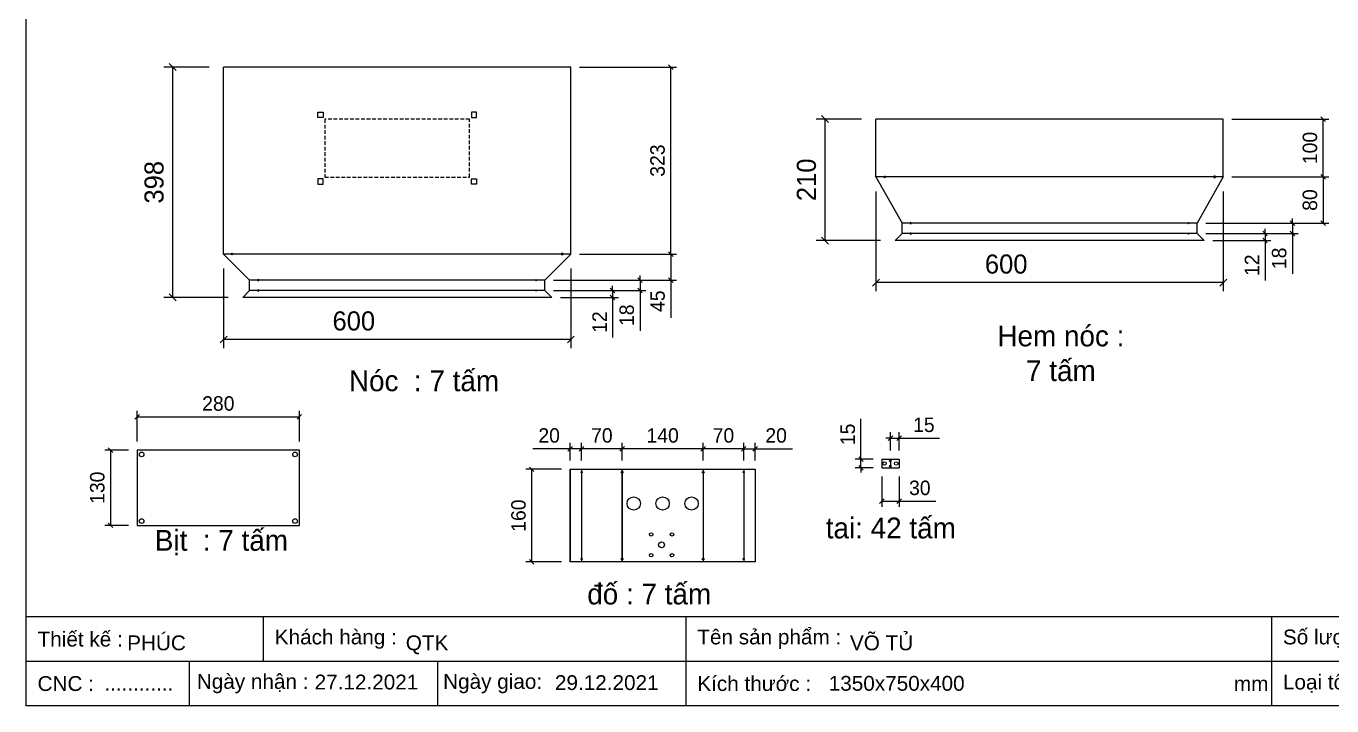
# Model space of a CAD drawing. Header units: millimetres. Extents: x 0 to 3804, y 0 to 2690.
# Drawn here: x 0 to 2256, y 0 to 1175 of the extents above; entities that cross this region are included whole.
import ezdxf

# ---------------------------------------------------------------- set-up
doc = ezdxf.new("R2010")
doc.units = ezdxf.units.MM
doc.linetypes.add('HIDDEN', pattern=[9.525, 6.35, -3.175])
doc.layers.add('CNC', color=7, linetype='Continuous')
doc.layers.add('DIM', color=253, linetype='Continuous')
doc.styles.add('Arial', font='arial.ttf')
doc.dimstyles.new('Dim-25', dxfattribs={"dimtxt": 25, "dimasz": 8, "dimexe": 10, "dimexo": 15, "dimgap": 10, "dimtad": 1, "dimdec": 0, "dimtxsty": 'Standard', "dimblk": 'OBLIQUE', "dimcen": 10, "dimclrd": 5, "dimclre": 5, "dimclrt": 3, "dimazin": 3, "dimtfac": 1, "dimtdec": 0, "dimtmove": 0, "dimatfit": 3, "dimldrblk": 'OBLIQUE', "dimlwd": 9, "dimlwe": 9})
doc.dimstyles.new('Dim-33', dxfattribs={"dimtxt": 33, "dimasz": 12, "dimexe": 15, "dimexo": 25, "dimgap": 15, "dimtad": 1, "dimdec": 0, "dimtxsty": 'Standard', "dimblk": 'OBLIQUE', "dimcen": 10, "dimclrd": 5, "dimclre": 5, "dimclrt": 3, "dimazin": 3, "dimtfac": 1, "dimtdec": 0, "dimtmove": 0, "dimatfit": 3, "dimldrblk": 'OPEN30', "dimlwd": 9, "dimlwe": 9})

# ---------------------------------------------------------------- blocks, each defined once
blk = doc.blocks.new('*D12')
at = {"color": 0, "linetype": 'ByBlock', "lineweight": -2}
for p, q in [((347.2, 639.1), (335.2, 627.1)), ((935.2, 627.1), (947.2, 639.1))]:
    blk.add_line(p, q, dxfattribs=at)
at = {"layer": 'Defpoints', "color": 0, "transparency": 16777216}
for p in [(341.2, 780.8), (941.2, 780.8), (341.2, 633.1)]:
    blk.add_point(p, dxfattribs=at)
at = {"layer": 'DIM', "color": 5, "lineweight": 9, "transparency": 16777216}
for p, q in [((341.2, 755.8), (341.2, 618.1)), ((941.2, 755.8), (941.2, 618.1)), ((941.2, 633.1), (341.2, 633.1))]:
    blk.add_line(p, q, dxfattribs=at)
at = {"layer": 'DIM', "color": 3, "transparency": 16777216, "insert": (566.2, 665), "char_height": 33, "attachment_point": 5}
blk.add_mtext('600', dxfattribs=at)
blk = doc.blocks.new('_Oblique')
at = {"color": 0, "linetype": 'ByBlock', "lineweight": -2}
blk.add_line((-0.5, -0.5), (0.5, 0.5), dxfattribs=at)
blk = doc.blocks.new('_Open30')
at = {"color": 0, "linetype": 'ByBlock', "lineweight": -2}
for p, q in [((-1, 0.27), (0, 0)), ((0, 0), (-1, -0.27)), ((0, 0), (-1, 0))]:
    blk.add_line(p, q, dxfattribs=at)
blk = doc.blocks.new('f3daunguoc')
at = {"layer": 'CNC', "color": 2, "lineweight": -3}
blk.add_circle((0, 0), 1.5, dxfattribs=at)
blk = doc.blocks.new('f2dauxuoi')
at = {"layer": 'CNC', "color": 2, "lineweight": -3}
blk.add_circle((0, 0), 1, dxfattribs=at)
blk = doc.blocks.new('*D13')
at = {"color": 0, "linetype": 'ByBlock', "lineweight": -2}
for p, q in [((259.1, 1097.8), (247.1, 1109.8)), ((247.1, 711.8), (259.1, 699.8))]:
    blk.add_line(p, q, dxfattribs=at)
at = {"layer": 'Defpoints', "color": 0, "ltscale": 3, "transparency": 16777216}
for p in [(341.2, 1103.8), (253.1, 705.8), (374.2, 705.8)]:
    blk.add_point(p, dxfattribs=at)
at = {"layer": 'DIM', "color": 5, "lineweight": 9, "ltscale": 3, "transparency": 16777216}
for p, q in [((316.2, 1103.8), (238.1, 1103.8)), ((253.1, 1103.8), (253.1, 705.8)), ((349.2, 705.8), (238.1, 705.8))]:
    blk.add_line(p, q, dxfattribs=at)
at = {"layer": 'DIM', "color": 3, "ltscale": 3, "transparency": 16777216, "insert": (221.2, 904.8), "char_height": 33, "attachment_point": 5, "rotation": 90}
blk.add_mtext('398', dxfattribs=at)
blk = doc.blocks.new('*D14')
at = {"color": 5, "lineweight": 9, "ltscale": 3, "transparency": 16777216}
for p, q in [((956.2, 780.8), (1123.9, 780.8)), ((1113.9, 780.8), (1113.9, 735.8)), ((911.2, 735.8), (1123.9, 735.8)), ((1113.9, 735.8), (1113.9, 670.8))]:
    blk.add_line(p, q, dxfattribs=at)
at = {"color": 0, "linetype": 'ByBlock', "lineweight": -2}
for p, q in [((1117.9, 776.8), (1109.9, 784.8)), ((1109.9, 739.8), (1117.9, 731.8))]:
    blk.add_line(p, q, dxfattribs=at)
at = {"layer": 'Defpoints', "color": 0, "ltscale": 3, "transparency": 16777216}
for p in [(941.2, 780.8), (896.2, 735.8), (1113.9, 735.8)]:
    blk.add_point(p, dxfattribs=at)
at = {"color": 3, "ltscale": 3, "transparency": 16777216, "insert": (1091.2, 699.3), "char_height": 25, "attachment_point": 5, "rotation": 90}
blk.add_mtext('45', dxfattribs=at)
blk = doc.blocks.new('*D15')
at = {"color": 5, "lineweight": 9, "ltscale": 3, "transparency": 16777216}
for p, q in [((1013.4, 717.8), (1013.4, 725.8)), ((911.2, 717.8), (1023.4, 717.8)), ((923.2, 705.8), (1023.4, 705.8)), ((1013.4, 717.8), (1013.4, 705.8)), ((1013.4, 705.8), (1013.4, 636.6))]:
    blk.add_line(p, q, dxfattribs=at)
at = {"color": 0, "linetype": 'ByBlock', "lineweight": -2}
for p, q in [((1009.4, 721.8), (1017.4, 713.8)), ((1017.4, 701.8), (1009.4, 709.8))]:
    blk.add_line(p, q, dxfattribs=at)
at = {"layer": 'Defpoints', "color": 0, "ltscale": 3, "transparency": 16777216}
for p in [(896.2, 717.8), (908.2, 705.8), (1013.4, 705.8)]:
    blk.add_point(p, dxfattribs=at)
at = {"color": 3, "ltscale": 3, "transparency": 16777216, "insert": (990.9, 663.2), "char_height": 25, "attachment_point": 5, "rotation": 90}
blk.add_mtext('12', dxfattribs=at)
blk = doc.blocks.new('*D16')
at = {"color": 5, "lineweight": 9, "ltscale": 3, "transparency": 16777216}
for p, q in [((911.2, 735.8), (1070.7, 735.8)), ((1060.7, 735.8), (1060.7, 743.8)), ((1060.7, 735.8), (1060.7, 717.8)), ((911.2, 717.8), (1070.7, 717.8)), ((1060.7, 717.8), (1060.7, 648.3))]:
    blk.add_line(p, q, dxfattribs=at)
at = {"color": 0, "linetype": 'ByBlock', "lineweight": -2}
for p, q in [((1056.7, 739.8), (1064.7, 731.8)), ((1064.7, 713.8), (1056.7, 721.8))]:
    blk.add_line(p, q, dxfattribs=at)
at = {"layer": 'Defpoints', "color": 0, "ltscale": 3, "transparency": 16777216}
for p in [(896.2, 735.8), (896.2, 717.8), (1060.7, 717.8)]:
    blk.add_point(p, dxfattribs=at)
at = {"color": 3, "ltscale": 3, "transparency": 16777216, "insert": (1037.9, 675.1), "char_height": 25, "attachment_point": 5, "rotation": 90}
blk.add_mtext('18', dxfattribs=at)
blk = doc.blocks.new('*D17')
at = {"color": 0, "linetype": 'ByBlock', "lineweight": -2}
for p, q in [((1117.9, 1099.8), (1109.9, 1107.8)), ((1109.9, 784.8), (1117.9, 776.8))]:
    blk.add_line(p, q, dxfattribs=at)
at = {"color": 5, "lineweight": 9, "ltscale": 3, "transparency": 16777216}
for p, q in [((956.2, 1103.8), (1123.9, 1103.8)), ((1113.9, 780.8), (1113.9, 1103.8)), ((956.2, 780.8), (1123.9, 780.8))]:
    blk.add_line(p, q, dxfattribs=at)
at = {"layer": 'Defpoints', "color": 0, "ltscale": 3, "transparency": 16777216}
for p in [(941.2, 1103.8), (1113.9, 1103.8), (941.2, 780.8)]:
    blk.add_point(p, dxfattribs=at)
at = {"color": 3, "ltscale": 3, "transparency": 16777216, "insert": (1091.1, 942.3), "char_height": 25, "attachment_point": 5, "rotation": 90}
blk.add_mtext('323', dxfattribs=at)
blk = doc.blocks.new('*D18')
at = {"color": 0, "linetype": 'ByBlock', "lineweight": -2}
for p, q in [((1474.4, 737.4), (1462.4, 725.4)), ((2062.4, 725.4), (2074.4, 737.4))]:
    blk.add_line(p, q, dxfattribs=at)
at = {"layer": 'Defpoints', "color": 0, "transparency": 16777216}
for p in [(1468.4, 914.1), (2068.4, 914.1), (1468.4, 731.4)]:
    blk.add_point(p, dxfattribs=at)
at = {"layer": 'DIM', "color": 5, "lineweight": 9, "transparency": 16777216}
for p, q in [((1468.4, 889.1), (1468.4, 716.4)), ((2068.4, 889.1), (2068.4, 716.4)), ((2068.4, 731.4), (1468.4, 731.4))]:
    blk.add_line(p, q, dxfattribs=at)
at = {"layer": 'DIM', "color": 3, "transparency": 16777216, "insert": (1693.4, 763.3), "char_height": 33, "attachment_point": 5}
blk.add_mtext('600', dxfattribs=at)
blk = doc.blocks.new('*D19')
at = {"color": 0, "linetype": 'ByBlock', "lineweight": -2}
for p, q in [((1386.3, 1008.1), (1374.3, 1020.1)), ((1374.3, 810.1), (1386.3, 798.1))]:
    blk.add_line(p, q, dxfattribs=at)
at = {"layer": 'Defpoints', "color": 0, "ltscale": 3, "transparency": 16777216}
for p in [(1468.4, 1014.1), (1380.3, 804.1), (1501.4, 804.1)]:
    blk.add_point(p, dxfattribs=at)
at = {"layer": 'DIM', "color": 5, "lineweight": 9, "ltscale": 3, "transparency": 16777216}
for p, q in [((1443.4, 1014.1), (1365.3, 1014.1)), ((1380.3, 1014.1), (1380.3, 804.1)), ((1476.4, 804.1), (1365.3, 804.1))]:
    blk.add_line(p, q, dxfattribs=at)
at = {"layer": 'DIM', "color": 3, "ltscale": 3, "transparency": 16777216, "insert": (1348.4, 909.1), "char_height": 33, "attachment_point": 5, "rotation": 90}
blk.add_mtext('210', dxfattribs=at)
blk = doc.blocks.new('*D20')
at = {"color": 5, "lineweight": 9, "ltscale": 3, "transparency": 16777216}
for p, q in [((2083.4, 914.1), (2251.1, 914.1)), ((2241.1, 914.1), (2241.1, 834.1)), ((2038.4, 834.1), (2251.1, 834.1))]:
    blk.add_line(p, q, dxfattribs=at)
at = {"color": 0, "linetype": 'ByBlock', "lineweight": -2}
for p, q in [((2245.1, 910.1), (2237.1, 918.1)), ((2237.1, 838.1), (2245.1, 830.1))]:
    blk.add_line(p, q, dxfattribs=at)
at = {"layer": 'Defpoints', "color": 0, "ltscale": 3, "transparency": 16777216}
for p in [(2068.4, 914.1), (2023.4, 834.1), (2241.1, 834.1)]:
    blk.add_point(p, dxfattribs=at)
at = {"color": 3, "ltscale": 3, "transparency": 16777216, "insert": (2218.3, 874.1), "char_height": 25, "attachment_point": 5, "rotation": 90}
blk.add_mtext('80', dxfattribs=at)
blk = doc.blocks.new('*D21')
at = {"color": 5, "lineweight": 9, "ltscale": 3, "transparency": 16777216}
for p, q in [((2038.4, 816.1), (2150.6, 816.1)), ((2140.6, 816.1), (2140.6, 824.1)), ((2140.6, 816.1), (2140.6, 804.1)), ((2050.4, 804.1), (2150.6, 804.1)), ((2140.6, 804.1), (2140.6, 734.9))]:
    blk.add_line(p, q, dxfattribs=at)
at = {"color": 0, "linetype": 'ByBlock', "lineweight": -2}
for p, q in [((2136.6, 820.1), (2144.6, 812.1)), ((2144.6, 800.1), (2136.6, 808.1))]:
    blk.add_line(p, q, dxfattribs=at)
at = {"layer": 'Defpoints', "color": 0, "ltscale": 3, "transparency": 16777216}
for p in [(2023.4, 816.1), (2035.4, 804.1), (2140.6, 804.1)]:
    blk.add_point(p, dxfattribs=at)
at = {"color": 3, "ltscale": 3, "transparency": 16777216, "insert": (2118.1, 761.5), "char_height": 25, "attachment_point": 5, "rotation": 90}
blk.add_mtext('12', dxfattribs=at)
blk = doc.blocks.new('*D22')
at = {"color": 0, "linetype": 'ByBlock', "lineweight": -2}
for p, q in [((2183.9, 838.1), (2191.9, 830.1)), ((2191.9, 812.1), (2183.9, 820.1))]:
    blk.add_line(p, q, dxfattribs=at)
at = {"color": 5, "lineweight": 9, "ltscale": 3, "transparency": 16777216}
for p, q in [((2187.9, 834.1), (2187.9, 842.1)), ((2038.4, 834.1), (2197.9, 834.1)), ((2038.4, 816.1), (2197.9, 816.1)), ((2187.9, 834.1), (2187.9, 816.1)), ((2187.9, 816.1), (2187.9, 746.6))]:
    blk.add_line(p, q, dxfattribs=at)
at = {"layer": 'Defpoints', "color": 0, "ltscale": 3, "transparency": 16777216}
for p in [(2023.4, 834.1), (2023.4, 816.1), (2187.9, 816.1)]:
    blk.add_point(p, dxfattribs=at)
at = {"color": 3, "ltscale": 3, "transparency": 16777216, "insert": (2165.1, 773.4), "char_height": 25, "attachment_point": 5, "rotation": 90}
blk.add_mtext('18', dxfattribs=at)
blk = doc.blocks.new('*D23')
at = {"color": 0, "linetype": 'ByBlock', "lineweight": -2}
for p, q in [((2245.1, 1010.1), (2237.1, 1018.1)), ((2237.1, 918.1), (2245.1, 910.1))]:
    blk.add_line(p, q, dxfattribs=at)
at = {"color": 5, "lineweight": 9, "ltscale": 3, "transparency": 16777216}
for p, q in [((2083.4, 1014.1), (2251.1, 1014.1)), ((2241.1, 914.1), (2241.1, 1014.1)), ((2083.4, 914.1), (2251.1, 914.1))]:
    blk.add_line(p, q, dxfattribs=at)
at = {"layer": 'Defpoints', "color": 0, "ltscale": 3, "transparency": 16777216}
for p in [(2068.4, 1014.1), (2241.1, 1014.1), (2068.4, 914.1)]:
    blk.add_point(p, dxfattribs=at)
at = {"color": 3, "ltscale": 3, "transparency": 16777216, "insert": (2218.3, 964.1), "char_height": 25, "attachment_point": 5, "rotation": 90}
blk.add_mtext('100', dxfattribs=at)
blk = doc.blocks.new('*D38')
at = {"color": 0, "linetype": 'ByBlock', "lineweight": -2}
for p, q in [((196.1, 503.6), (188.1, 495.6)), ((468.1, 495.6), (476.1, 503.6))]:
    blk.add_line(p, q, dxfattribs=at)
at = {"color": 5, "lineweight": 9, "ltscale": 3, "transparency": 16777216}
for p, q in [((192.1, 457), (192.1, 509.6)), ((192.1, 499.6), (472.1, 499.6)), ((472.1, 457), (472.1, 509.6))]:
    blk.add_line(p, q, dxfattribs=at)
at = {"layer": 'Defpoints', "color": 0, "ltscale": 3, "transparency": 16777216}
for p in [(472.1, 499.6), (192.1, 442), (472.1, 442)]:
    blk.add_point(p, dxfattribs=at)
at = {"color": 3, "ltscale": 3, "transparency": 16777216, "insert": (332.1, 522.4), "char_height": 25, "attachment_point": 5}
blk.add_mtext('280', dxfattribs=at)
blk = doc.blocks.new('*D39')
at = {"color": 5, "lineweight": 9, "ltscale": 3, "transparency": 16777216}
for p, q in [((177.1, 442), (135.9, 442)), ((145.9, 442), (145.9, 312)), ((177.1, 312), (135.9, 312))]:
    blk.add_line(p, q, dxfattribs=at)
at = {"color": 0, "linetype": 'ByBlock', "lineweight": -2}
for p, q in [((149.9, 438), (141.9, 446)), ((141.9, 316), (149.9, 308))]:
    blk.add_line(p, q, dxfattribs=at)
at = {"layer": 'Defpoints', "color": 0, "ltscale": 3, "transparency": 16777216}
for p in [(192.1, 442), (145.9, 312), (192.1, 312)]:
    blk.add_point(p, dxfattribs=at)
at = {"color": 3, "ltscale": 3, "transparency": 16777216, "insert": (123.1, 377), "char_height": 25, "attachment_point": 5, "rotation": 90}
blk.add_mtext('130', dxfattribs=at)
blk = doc.blocks.new('KHUNG CHUẨN')
at = {"color": 7}
for p, q in [((19889.2, -28535.2), (16919.2, -28535.2)), ((17239.2, -28535.2), (17239.2, -28595.2)), ((17809.2, -28535.2), (17809.2, -28655.2)), ((18599.2, -28535.2), (18599.2, -28655.2)), ((18939.2, -28595.2), (16919.2, -28595.2)), ((17139.2, -28595.2), (17139.2, -28655.2)), ((17474.2, -28595.2), (17474.2, -28655.2))]:
    blk.add_line(p, q, dxfattribs=at)
blk.add_lwpolyline([(16919.2, -26555.2), (19889.2, -26555.2), (19889.2, -28655.2), (16919.2, -28655.2)], close=True, dxfattribs=at)
at = {"color": 2, "char_height": 20, "attachment_point": 4, "style": 'Arial'}
for s, insert, width in [('  Thiết kế :', (16919.2, -28565.2), 917.634), ('  Khách hàng :', (17239.2, -28565.2), 917.634), ('  Tên sản phẩm :', (17809.2, -28565.2), 917.634), ('  Số lượng :', (18599.2, -28565.2), 917.634), ('  CNC :', (16919.2, -28625.2), 917.634), ('  Ngày nhận :', (17134, -28625.2), 556.651), ('  Ngày giao:', (17466.3, -28625.2), 556.651), ('  Kích thước :', (17809.2, -28625.2), 917.634), ('mm', (18548.6, -28625.2), 73.831), ('  Loại tôn :', (18599.2, -28625.2), 917.634)]:
    blk.add_mtext(s, dxfattribs=dict(at, insert=insert, width=width))
at = {"color": 3, "style": 'Arial'}
for tag, p in [('#01', (17055.6, -28580.1)), ('#02', (17431.4, -28580.1)), ('#03', (18030.6, -28580.1)), ('#08', (18751.7, -28580.1)), ('#10', (19064.8, -28580.1)), ('#11', (19060.3, -28625.7)), ('#04', (17024.8, -28634.6)), ('#05', (17308.5, -28633)), ('#06', (17632.7, -28633.7)), ('#07', (18002, -28634.7)), ('#09', (18753.8, -28632.6)), ('#12', (19806.5, -28628.9))]:
    blk.add_attdef(tag, p, '', height=20, dxfattribs=at)
blk = doc.blocks.new('*D52')
at = {"color": 5, "lineweight": 9, "ltscale": 3, "transparency": 16777216}
for p, q in [((1239.8, 423.8), (1239.8, 454.4)), ((1259.8, 423.8), (1259.8, 454.4)), ((1239.8, 444.4), (1259.8, 444.4)), ((1259.8, 444.4), (1324, 444.4))]:
    blk.add_line(p, q, dxfattribs=at)
at = {"color": 0, "linetype": 'ByBlock', "lineweight": -2}
for p, q in [((1243.8, 448.4), (1235.8, 440.4)), ((1255.8, 440.4), (1263.8, 448.4))]:
    blk.add_line(p, q, dxfattribs=at)
at = {"layer": 'Defpoints', "color": 0, "ltscale": 3, "transparency": 16777216}
for p in [(1259.8, 444.4), (1239.8, 408.8), (1259.8, 408.8)]:
    blk.add_point(p, dxfattribs=at)
at = {"color": 3, "ltscale": 3, "transparency": 16777216, "insert": (1295.9, 467.2), "char_height": 25, "attachment_point": 5}
blk.add_mtext('20', dxfattribs=at)
blk = doc.blocks.new('*D53')
at = {"color": 5, "lineweight": 9, "ltscale": 3, "transparency": 16777216}
for p, q in [((1169.8, 423.8), (1169.8, 454.4)), ((1239.8, 423.8), (1239.8, 454.4)), ((1239.8, 444.4), (1169.8, 444.4))]:
    blk.add_line(p, q, dxfattribs=at)
at = {"color": 0, "linetype": 'ByBlock', "lineweight": -2}
for p, q in [((1173.8, 448.4), (1165.8, 440.4)), ((1235.8, 440.4), (1243.8, 448.4))]:
    blk.add_line(p, q, dxfattribs=at)
at = {"layer": 'Defpoints', "color": 0, "ltscale": 3, "transparency": 16777216}
for p in [(1169.8, 444.4), (1169.8, 408.8), (1239.8, 408.8)]:
    blk.add_point(p, dxfattribs=at)
at = {"color": 3, "ltscale": 3, "transparency": 16777216, "insert": (1204.8, 467.2), "char_height": 25, "attachment_point": 5}
blk.add_mtext('70', dxfattribs=at)
blk = doc.blocks.new('*D54')
at = {"color": 5, "lineweight": 9, "ltscale": 3, "transparency": 16777216}
for p, q in [((1029.8, 423.8), (1029.8, 454.4)), ((1169.8, 423.8), (1169.8, 454.4)), ((1169.8, 444.4), (1029.8, 444.4))]:
    blk.add_line(p, q, dxfattribs=at)
at = {"color": 0, "linetype": 'ByBlock', "lineweight": -2}
for p, q in [((1033.8, 448.4), (1025.8, 440.4)), ((1165.8, 440.4), (1173.8, 448.4))]:
    blk.add_line(p, q, dxfattribs=at)
at = {"layer": 'Defpoints', "color": 0, "ltscale": 3, "transparency": 16777216}
for p in [(1029.8, 444.4), (1029.8, 408.8), (1169.8, 408.8)]:
    blk.add_point(p, dxfattribs=at)
at = {"color": 3, "ltscale": 3, "transparency": 16777216, "insert": (1099.8, 467.2), "char_height": 25, "attachment_point": 5}
blk.add_mtext('140', dxfattribs=at)
blk = doc.blocks.new('*D55')
at = {"color": 5, "lineweight": 9, "ltscale": 3, "transparency": 16777216}
for p, q in [((959.8, 423.8), (959.8, 454.4)), ((1029.8, 423.8), (1029.8, 454.4)), ((1029.8, 444.4), (959.8, 444.4))]:
    blk.add_line(p, q, dxfattribs=at)
at = {"color": 0, "linetype": 'ByBlock', "lineweight": -2}
for p, q in [((963.8, 448.4), (955.8, 440.4)), ((1025.8, 440.4), (1033.8, 448.4))]:
    blk.add_line(p, q, dxfattribs=at)
at = {"layer": 'Defpoints', "color": 0, "ltscale": 3, "transparency": 16777216}
for p in [(959.8, 444.4), (959.8, 408.8), (1029.8, 408.8)]:
    blk.add_point(p, dxfattribs=at)
at = {"color": 3, "ltscale": 3, "transparency": 16777216, "insert": (994.8, 467.2), "char_height": 25, "attachment_point": 5}
blk.add_mtext('70', dxfattribs=at)
blk = doc.blocks.new('*D56')
at = {"color": 5, "lineweight": 9, "ltscale": 3, "transparency": 16777216}
for p, q in [((939.8, 423.8), (939.8, 454.4)), ((959.8, 423.8), (959.8, 454.4)), ((939.8, 444.4), (875.7, 444.4)), ((959.8, 444.4), (939.8, 444.4))]:
    blk.add_line(p, q, dxfattribs=at)
at = {"color": 0, "linetype": 'ByBlock', "lineweight": -2}
for p, q in [((943.8, 448.4), (935.8, 440.4)), ((955.8, 440.4), (963.8, 448.4))]:
    blk.add_line(p, q, dxfattribs=at)
at = {"layer": 'Defpoints', "color": 0, "ltscale": 3, "transparency": 16777216}
for p in [(939.8, 444.4), (939.8, 408.8), (959.8, 408.8)]:
    blk.add_point(p, dxfattribs=at)
at = {"color": 3, "ltscale": 3, "transparency": 16777216, "insert": (903.7, 467.2), "char_height": 25, "attachment_point": 5}
blk.add_mtext('20', dxfattribs=at)
blk = doc.blocks.new('*D57')
at = {"color": 5, "lineweight": 9, "ltscale": 3, "transparency": 16777216}
for p, q in [((924.8, 408.8), (863.5, 408.8)), ((873.5, 408.8), (873.5, 248.8)), ((924.8, 248.8), (863.5, 248.8))]:
    blk.add_line(p, q, dxfattribs=at)
at = {"color": 0, "linetype": 'ByBlock', "lineweight": -2}
for p, q in [((877.5, 404.8), (869.5, 412.8)), ((869.5, 252.8), (877.5, 244.8))]:
    blk.add_line(p, q, dxfattribs=at)
at = {"layer": 'Defpoints', "color": 0, "ltscale": 3, "transparency": 16777216}
for p in [(939.8, 408.8), (873.5, 248.8), (939.8, 248.8)]:
    blk.add_point(p, dxfattribs=at)
at = {"color": 3, "ltscale": 3, "transparency": 16777216, "insert": (850.8, 328.8), "char_height": 25, "attachment_point": 5, "rotation": 90}
blk.add_mtext('160', dxfattribs=at)
blk = doc.blocks.new('*D58')
at = {"color": 5, "lineweight": 9, "ltscale": 3, "transparency": 16777216}
for p, q in [((1493.3, 462.8), (1485.3, 462.8)), ((1493.3, 441.3), (1493.3, 472.8)), ((1493.3, 462.8), (1508.3, 462.8)), ((1508.3, 441.3), (1508.3, 472.8)), ((1508.3, 462.8), (1578, 462.8))]:
    blk.add_line(p, q, dxfattribs=at)
at = {"color": 0, "linetype": 'ByBlock', "lineweight": -2}
for p, q in [((1489.3, 458.8), (1497.3, 466.8)), ((1512.3, 466.8), (1504.3, 458.8))]:
    blk.add_line(p, q, dxfattribs=at)
at = {"layer": 'Defpoints', "color": 0, "ltscale": 3, "transparency": 16777216}
for p in [(1508.3, 462.8), (1493.3, 426.3), (1508.3, 426.3)]:
    blk.add_point(p, dxfattribs=at)
at = {"color": 3, "ltscale": 3, "transparency": 16777216, "insert": (1551.2, 485.6), "char_height": 25, "attachment_point": 5}
blk.add_mtext('15', dxfattribs=at)
blk = doc.blocks.new('*D59')
at = {"color": 5, "lineweight": 9, "ltscale": 3, "transparency": 16777216}
for p, q in [((1478.3, 396.3), (1478.3, 343.8)), ((1508.3, 396.3), (1508.3, 343.8)), ((1478.3, 353.8), (1508.3, 353.8)), ((1508.3, 353.8), (1572.1, 353.8))]:
    blk.add_line(p, q, dxfattribs=at)
at = {"color": 0, "linetype": 'ByBlock', "lineweight": -2}
for p, q in [((1482.3, 357.8), (1474.3, 349.8)), ((1504.3, 349.8), (1512.3, 357.8))]:
    blk.add_line(p, q, dxfattribs=at)
at = {"layer": 'Defpoints', "color": 0, "ltscale": 3, "transparency": 16777216}
for p in [(1478.3, 411.3), (1508.3, 411.3), (1508.3, 353.8)]:
    blk.add_point(p, dxfattribs=at)
at = {"color": 3, "ltscale": 3, "transparency": 16777216, "insert": (1544.2, 376.6), "char_height": 25, "attachment_point": 5}
blk.add_mtext('30', dxfattribs=at)
blk = doc.blocks.new('*D60')
at = {"color": 5, "lineweight": 9, "ltscale": 3, "transparency": 16777216}
for p, q in [((1442.5, 426.3), (1442.5, 496)), ((1463.3, 426.3), (1432.5, 426.3)), ((1463.3, 411.3), (1432.5, 411.3)), ((1442.5, 411.3), (1442.5, 426.3)), ((1442.5, 411.3), (1442.5, 403.3))]:
    blk.add_line(p, q, dxfattribs=at)
at = {"color": 0, "linetype": 'ByBlock', "lineweight": -2}
for p, q in [((1438.5, 430.3), (1446.5, 422.3)), ((1446.5, 407.3), (1438.5, 415.3))]:
    blk.add_line(p, q, dxfattribs=at)
at = {"layer": 'Defpoints', "color": 0, "ltscale": 3, "transparency": 16777216}
for p in [(1442.5, 426.3), (1478.3, 426.3), (1478.3, 411.3)]:
    blk.add_point(p, dxfattribs=at)
at = {"color": 3, "ltscale": 3, "transparency": 16777216, "insert": (1419.7, 469.2), "char_height": 25, "attachment_point": 5, "rotation": 90}
blk.add_mtext('15', dxfattribs=at)

msp = doc.modelspace()

# ---------------------------------------------------------------- linework, layer by layer
at = {"color": 7}
for p, q in [((941.2, 1103.8), (341.2, 1103.8)), ((2068.4, 1014.1), (1468.4, 1014.1)), ((2068.4, 914.1), (1468.4, 914.1)), ((1468.4, 914.1), (1513.4, 834.1)), ((2068.4, 914.1), (2023.4, 834.1)), ((1501.4, 804.1), (1513.4, 816.1)), ((1513.4, 816.1), (1513.4, 834.1)), ((2023.4, 834.1), (1513.4, 834.1)), ((2023.4, 816.1), (1513.4, 816.1)), ((2023.4, 816.1), (2023.4, 834.1)), ((2035.4, 804.1), (2023.4, 816.1)), ((2035.4, 804.1), (1501.4, 804.1)), ((941.2, 780.8), (341.2, 780.8)), ((341.2, 780.8), (386.2, 735.8)), ((941.2, 780.8), (896.2, 735.8)), ((386.2, 717.8), (386.2, 735.8)), ((896.2, 735.8), (386.2, 735.8)), ((896.2, 717.8), (896.2, 735.8)), ((374.2, 705.8), (386.2, 717.8)), ((908.2, 705.8), (374.2, 705.8)), ((896.2, 717.8), (386.2, 717.8)), ((908.2, 705.8), (896.2, 717.8))]:
    msp.add_line(p, q, dxfattribs=at)
at = {"ltscale": 3}
for p, q in [((939.8, 408.8), (939.8, 248.8)), ((959.8, 408.8), (959.8, 248.8)), ((1029.8, 408.8), (1029.8, 248.8)), ((1169.8, 408.8), (1169.8, 248.8)), ((1239.8, 408.8), (1239.8, 248.8)), ((1259.8, 408.8), (1259.8, 248.8)), ((1478.3, 426.3), (1508.3, 426.3)), ((1478.3, 426.3), (1478.3, 411.3)), ((1478.3, 411.3), (1508.3, 411.3)), ((1493.3, 426.3), (1493.3, 411.3)), ((1508.3, 426.3), (1508.3, 411.3))]:
    msp.add_line(p, q, dxfattribs=at)
at = {"color": 7}
for points in [[(341.2, 780.8), (341.2, 1103.8)], [(941.2, 780.8), (941.2, 1103.8)], [(941.2, 780.8), (941.2, 1103.8)], [(1468.4, 914.1), (1468.4, 1014.1)], [(2068.4, 914.1), (2068.4, 1014.1)], [(2068.4, 914.1), (2068.4, 1014.1)]]:
    msp.add_lwpolyline(points, dxfattribs=at)
at = {"color": 2}
for points in [[(513.1, 1016.9), (504.1, 1016.9), (504.1, 1025.9), (513.1, 1025.9)], [(769.3, 1016.9), (778.3, 1016.9), (778.3, 1025.9), (769.3, 1025.9)], [(513.1, 910.7), (504.1, 910.7), (504.1, 901.7), (513.1, 901.7)], [(769.3, 910.7), (778.3, 910.7), (778.3, 901.7), (769.3, 901.7)]]:
    msp.add_lwpolyline(points, close=True, dxfattribs=at)
at = {"color": 2, "linetype": 'HIDDEN'}
msp.add_lwpolyline([(516.2, 1013.8), (516.2, 913.8), (766.2, 913.8), (766.2, 1013.8)], close=True, dxfattribs=at)
msp.add_lwpolyline([(192.1, 442), (192.1, 312), (472.1, 312), (472.1, 442)], close=True)
at = {"ltscale": 3}
for points in [[(939.8, 408.8), (1259.8, 408.8), (1259.8, 248.8), (939.8, 248.8)], [(1029.8, 408.8), (1169.8, 408.8), (1169.8, 248.8), (1029.8, 248.8)]]:
    msp.add_lwpolyline(points, close=True, dxfattribs=at)
at = {"color": 7}
for centre in [(199.5, 434.6), (464.7, 434.6), (199.5, 319.4), (464.7, 319.4)]:
    msp.add_circle(centre, 4, dxfattribs=at)
at = {"color": 2, "ltscale": 3}
for centre, radius in [((1483.3, 418.8), 3), ((1493.3, 423.3), 1.5), ((1493.3, 414.3), 1.5), ((1503.3, 418.8), 3), ((959.8, 403.8), 1), ((1029.8, 403.8), 1.5), ((1169.8, 403.8), 1.5), ((1239.8, 403.8), 1), ((1049.8, 349.7), 11.5), ((1099.8, 349.7), 11.5), ((1149.8, 349.7), 11.5), ((959.8, 253.8), 1), ((1029.8, 253.8), 1.5), ((1169.8, 253.8), 1.5), ((1239.8, 253.8), 1)]:
    msp.add_circle(centre, radius, dxfattribs=at)
at = {"color": 2}
for centre, radius in [((1079.9, 296.3), 3), ((1115.9, 296.3), 3), ((1097.9, 278.3), 5), ((1079.9, 260.3), 3), ((1115.9, 260.3), 3)]:
    msp.add_circle(centre, radius, dxfattribs=at)

# ---------------------------------------------------------------- block references
at = {"color": 3}
ref = msp.add_blockref('KHUNG CHUẨN', (-21670.1, 36701.4), dxfattribs=dict(at, xscale=1.280794679990776, yscale=1.280794679990776, zscale=1.280794679990776))
ref.add_attrib('#03', 'VÕ TỦ', (1423.4, 96.1), dxfattribs={"color": 3, "height": 25.62, "style": 'Arial'})
ref.add_attrib('#07', '1350x750x400', (1386.8, 26.2), dxfattribs={"color": 3, "height": 25.616, "style": 'Arial'})
ref.add_attrib('#02', 'QTK', (656, 96.1), dxfattribs={"color": 3, "height": 25.62, "style": 'Arial'})
ref.add_attrib('#05', '27.12.2021', (498.5, 28.4), dxfattribs={"color": 3, "height": 25.62, "style": 'Arial'})
ref.add_attrib('#06', '29.12.2021', (913.7, 27.4), dxfattribs={"color": 3, "height": 25.62, "style": 'Arial'})
ref.add_attrib('#01', 'PHÚC', (174.6, 96.1), dxfattribs={"color": 3, "height": 25.62, "style": 'Arial'})
ref.add_attrib('#04', '............', (135.1, 26.3), dxfattribs={"color": 3, "height": 25.616, "style": 'Arial'})
at = {"lineweight": -3, "rotation": 270}
for name, p in [('f3daunguoc', (1483.4, 914.1)), ('f2dauxuoi', (2008.4, 834.1)), ('f2dauxuoi', (2008.4, 816.1)), ('f3daunguoc', (356.2, 780.8)), ('f2dauxuoi', (881.2, 735.8)), ('f2dauxuoi', (881.2, 717.8))]:
    msp.add_blockref(name, p, dxfattribs=at)
at = {"lineweight": -3, "xscale": -1, "rotation": 90}
for name, p in [('f3daunguoc', (2053.4, 914.1)), ('f2dauxuoi', (1528.4, 834.1)), ('f2dauxuoi', (1528.4, 816.1)), ('f3daunguoc', (926.2, 780.8)), ('f2dauxuoi', (401.2, 735.8)), ('f2dauxuoi', (401.2, 717.8))]:
    msp.add_blockref(name, p, dxfattribs=at)

# ---------------------------------------------------------------- texts
at = {"color": 2, "char_height": 36, "attachment_point": 5}
for s, insert, width in [('Hem nóc : 7 tấm', (1787.9, 609), 225), ('Nóc  : 7 tấm', (687.5, 561.5), 375), ('tai: 42 tấm', (1494, 307.2), 375), ('Bịt  : 7 tấm', (337.5, 282.1), 375), ('đố : 7 tấm', (1076.6, 193.1), 375)]:
    msp.add_mtext(s, dxfattribs=dict(at, insert=insert, width=width))

# ---------------------------------------------------------------- dimensions: what is measured, and where the dimension line sits
at = {"ltscale": 3}
for base, p1, p2, picture, middle in [((1113.9, 1103.8), (941.2, 780.8), (941.2, 1103.8), '*D17', (1091.1, 942.3)), ((2241.1, 1014.1), (2068.4, 914.1), (2068.4, 1014.1), '*D23', (2218.3, 964.1)), ((2241.1, 834.1), (2068.4, 914.1), (2023.4, 834.1), '*D20', (2218.3, 874.1)), ((2187.9, 816.1), (2023.4, 834.1), (2023.4, 816.1), '*D22', (2165.1, 773.4)), ((2140.6, 804.1), (2023.4, 816.1), (2035.4, 804.1), '*D21', (2118.1, 761.5)), ((1113.9, 735.8), (941.2, 780.8), (896.2, 735.8), '*D14', (1091.2, 699.3)), ((1060.7, 717.8), (896.2, 735.8), (896.2, 717.8), '*D16', (1037.9, 675.1)), ((1013.4, 705.8), (896.2, 717.8), (908.2, 705.8), '*D15', (990.9, 663.2))]:
    dim = msp.add_linear_dim(base=base, p1=p1, p2=p2, angle=90, dimstyle='Dim-25', dxfattribs=at)
    dim.commit()
    dim.dimension.update_dxf_attribs({"geometry": picture, "text_midpoint": middle})
at = {"color": 2, "ltscale": 3}
for base, p1, p2, picture, middle in [((472.1, 499.6), (192.1, 442), (472.1, 442), '*D38', (332.1, 522.4)), ((1508.3, 462.8), (1493.3, 426.3), (1508.3, 426.3), '*D58', (1551.2, 485.6)), ((939.8, 444.4), (959.8, 408.8), (939.8, 408.8), '*D56', (903.7, 467.2)), ((959.8, 444.4), (1029.8, 408.8), (959.8, 408.8), '*D55', (994.8, 467.2)), ((1029.8, 444.4), (1169.8, 408.8), (1029.8, 408.8), '*D54', (1099.8, 467.2)), ((1169.8, 444.4), (1239.8, 408.8), (1169.8, 408.8), '*D53', (1204.8, 467.2)), ((1259.8, 444.4), (1239.8, 408.8), (1259.8, 408.8), '*D52', (1295.9, 467.2)), ((1508.3, 353.8), (1478.3, 411.3), (1508.3, 411.3), '*D59', (1544.2, 376.6))]:
    dim = msp.add_linear_dim(base=base, p1=p1, p2=p2, dimstyle='Dim-25', dxfattribs=at)
    dim.commit()
    dim.dimension.update_dxf_attribs({"geometry": picture, "text_midpoint": middle})
for base, p1, p2, picture, middle in [((1442.5, 426.3), (1478.3, 411.3), (1478.3, 426.3), '*D60', (1419.7, 469.2)), ((145.9, 312), (192.1, 442), (192.1, 312), '*D39', (123.1, 377)), ((873.5, 248.8), (939.8, 408.8), (939.8, 248.8), '*D57', (850.8, 328.8))]:
    dim = msp.add_linear_dim(base=base, p1=p1, p2=p2, angle=90, dimstyle='Dim-25', dxfattribs=at)
    dim.commit()
    dim.dimension.update_dxf_attribs({"geometry": picture, "text_midpoint": middle})
at = {"layer": 'DIM', "ltscale": 3}
for base, p1, p2, picture, middle in [((253.1, 705.8), (341.2, 1103.8), (374.2, 705.8), '*D13', (221.2, 904.8)), ((1380.3, 804.1), (1468.4, 1014.1), (1501.4, 804.1), '*D19', (1348.4, 909.1))]:
    dim = msp.add_linear_dim(base=base, p1=p1, p2=p2, angle=270, dimstyle='Dim-33', dxfattribs=at)
    dim.commit()
    dim.dimension.update_dxf_attribs({"geometry": picture, "text_midpoint": middle})
at = {"layer": 'DIM', "color": 7}
for base, p1, p2, picture, middle in [((1468.4, 731.4), (2068.4, 914.1), (1468.4, 914.1), '*D18', (1693.4, 731.4)), ((341.2, 633.1), (941.2, 780.8), (341.2, 780.8), '*D12', (566.2, 633.1))]:
    dim = msp.add_linear_dim(base=base, p1=p1, p2=p2, dimstyle='Dim-33', dxfattribs=at)
    dim.commit()
    dim.dimension.update_dxf_attribs({"geometry": picture, "text_midpoint": middle, "dimtype": 160})

doc.saveas('drawing.dxf')
